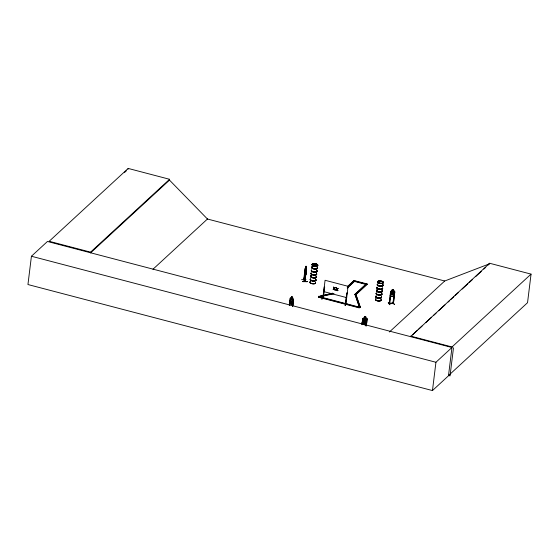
<?xml version="1.0" encoding="UTF-8"?>
<svg xmlns="http://www.w3.org/2000/svg" width="559" height="559" viewBox="0 0 559 559"><rect width="100%" height="100%" fill="white"/><g stroke="black" fill="none" stroke-linecap="round" stroke-linejoin="round"><path stroke-width="0.84" d="M302.81 281.666L307.296 281.68L302.782 281.373M304.941 272.834L304.934 271.227M432.463 390.566L435.936 362.267L451.958 347.495L47.445 241.474L31.423 256.246L27.95 284.538L432.463 390.566L448.486 375.788L452.021 346.964L531.05 274.113L489.642 263.261L410.551 336.644M90.565 252.144L90.467 252.968L169.489 180.117L169.594 179.292L128.186 168.434L49.157 241.292L90.565 252.144L169.594 179.292M128.081 169.265L128.186 168.434M289.289 305.403L290.31 298.017L289.401 305.368M289.59 305.549L290.498 299.051L289.702 305.514M290.792 303.684L291.588 296.689L292.706 297.22L291.805 304.208M292.343 306.059L293.147 300.365L292.455 306.025M292.637 306.206L293.482 299.659M292.755 306.171L293.566 299.645L293.272 298.981L290.743 297.702L290.303 298.003M301.581 279.661L306.011 279.528M306.339 270.081L304.914 281.589L303.726 279.703L305.144 268.362M304.033 279.849L305.445 267.488L304.047 279.87L303.998 279.283M305.843 267.698L306.059 266.238L305.326 271.353L305.717 270.346C305.431 276.272 306.905 265.993 305.794 269.738L305.626 267.922L305.326 270.444L305.738 272.471L306.066 271.667M304.795 281.394L305.06 281.002M306.269 268.264L306.444 266.874L304.865 281.547M334.037 293.671L319.028 296.948L318.469 296.605L332.682 293.154M347.719 286.334L354.008 280.534L367.186 283.986L355.859 294.425L354.972 294.39L359.535 307.198L359.157 307.855L318.7 297.248L319.07 296.591L332.409 293.685M318.511 296.249L319.07 296.591L318.7 297.248M323.326 298.513C322.236 298.988 323.954 297.556 323.235 298.59M323.298 298.499L324.674 287.2L324.283 287.095L322.836 298.471L325.072 280.276L348.061 286.299L345.874 304.508L345.399 304.396L345.888 304.438M321.991 298.981L323.437 297.556M346.776 303.46L345.064 305.263L346.797 303.488M345.476 304.417L346.887 293.021L347.279 293.126L346.825 293.077L345.469 304.32M345.825 304.494L345.504 303.914L345.818 304.089M354.008 280.534L347.677 286.69M355.021 294.209L355.859 294.425L360.38 307.59L359.493 307.548L355.021 294.209L366.348 283.769L366.299 284.126M360.38 307.59L355.859 294.425M359.157 307.855L359.535 307.198L360.422 307.233M366.012 284.07L365.97 284.426L354.476 281.415L354.518 281.058L367.137 284.342L367.186 283.986M361.932 324.695L362.679 318.56L364.237 318.113M362.078 324.353C361.61 323.479 363.385 318.714 362.672 319.496M362.484 324.36L363.043 319.441M362.777 324.213L362.994 322.48L363.79 322.026L364.216 318.602L365.6 318.63L365.174 322.04L365.859 322.515L365.537 325.114M365.39 320.58L363.909 320.566L363.748 321.977M363.518 324.22C364.566 321.879 362.092 321.949 363.909 324.059M364.279 318.162L364.398 316.701L365.893 316.743L365.67 318.183M364.796 325.1L365.118 322.501L363.734 322.487L364.272 323.738L365.649 322.48L364.524 324.059M365.872 325.967L366.662 319.496L367.074 319.503L366.411 325.233M366.236 325.492L366.592 322.508M366.278 325.974L367.151 318.658L365.726 318.141M389.623 303.362L389.12 303.306L389.546 303.691M394.326 292.175L393.012 303.579L394.326 292.175L394.773 292.217L393.396 303.551L394.773 291.288L394.388 290.813L391.097 291.008L390.559 291.546L389.127 303.789L389.274 303.376L393.473 303.132M389.574 303.775L390.888 292.378L390.503 292.399L390.951 292.441L389.483 303.684L389.49 303.264L392.928 303.202M389.958 304.711L388.239 302.566L389.728 304.697M392.055 291.001L392.18 289.562L393.592 289.478L393.389 290.946L394.018 291.344L393.697 293.943L392.858 295.096L391.538 295.173L390.972 294.104L391.293 291.505L392.055 291.001L392.243 289.625M453.482 347.817L450.037 375.879L448.577 375.494M488.307 264.966L489.642 263.261M531.05 274.113L527.542 302.698L448.514 375.557M306.122 273.099L305.794 274.322L306.087 273.127M291.442 298.052L290.883 298.324L290.568 300.924L290.966 302.307L291.98 302.817L292.657 301.972L292.979 299.372L292.532 298.611M293.063 303.397L292.602 304.599L290.044 303.313L289.814 301.769L290.016 303.341L292.56 304.613L293.063 303.355M394.27 295.019L393.697 296.41L390.413 296.647L393.725 296.452L394.333 295.04M366.69 322.396L366.061 323.773L362.56 323.689L362.232 322.319M321.746 299.142L323.074 298.101M314.186 266.042L313.774 265.937M314.067 265.846L314.123 266.049M315.423 264.393L315.975 264.449M315.877 264.589L315.297 264.337L315.807 264.519M379.743 283.224L379.365 283.05L379.82 283.113M380.986 281.373L381.168 281.331M381.224 281.408L381.58 281.589L381.049 281.638M380.972 281.436L381.566 281.429M305.64 267.279L306.521 268.732M334.226 288.374L333.548 287.172L334.226 288.374L335.316 287.64L334.387 288.661L334.967 289.974L334.387 288.661M333.548 287.172L334.121 288.465L333.178 289.506L334.282 288.751L335.065 289.883M337.021 289.108L336.343 287.906L337.021 289.108L338.118 288.374L337.182 289.394L337.769 290.708L337.182 289.394M336.343 287.906L336.923 289.199L335.973 290.233L337.077 289.485L337.86 290.617M323.305 298.289L322.843 298.045L323.319 298.171M152.97 269.256L207.634 218.855M334.974 287.55L335.316 287.64M334.121 288.465L333.45 287.263M333.178 289.506L333.52 289.597M334.282 288.751L334.967 289.974M337.769 288.283L338.118 288.374M336.923 289.199L336.252 287.997M335.973 290.233L336.322 290.324M337.077 289.485L337.769 290.708M347.3 287.717L354.846 280.758M347.258 288.067L354.804 281.107M365.041 285.286L354.979 294.558L355.817 294.782L367.137 284.342M389.42 331.983L444.726 280.995L489.579 263.792M412.465 334.883L417.566 330.18M418.838 329.006L422.024 326.072M425.846 322.543L431.583 317.253M433.498 315.493L436.048 313.145M438.591 310.79L444.971 304.921M448.157 301.979L449.429 300.805M450.701 299.631L453.887 296.689M455.166 295.515L458.352 292.581M462.174 289.052L467.911 283.762M469.183 282.588L472.369 279.654M475.555 276.712L481.292 271.429M483.842 269.075L485.757 267.314M124.587 172.417L126.334 170.837M363.776 322.005L362.19 322.431M362.693 318.581L363.28 318.099L366.725 318.134M315.255 264.386L315.765 264.393M364.272 318.141L363.469 318.588L363.154 321.187L363.762 322.319L365.146 322.34L366.026 321.236L366.348 318.637L365.656 318.162M315.549 264.155L315.863 264.253M379.386 283.05L379.785 283.085L379.428 283.036M290.198 298.897L290.498 299.051M293.335 300.546L293.035 300.4M291.414 298.08L291.623 296.675L292.706 297.22M293.272 298.981L293.552 299.652M318.469 296.605L331.808 293.692M389.078 303.705L393.347 303.551M378.597 292.133L378.296 292.077M394.388 292.238L394.773 292.217M393.48 303.118L393.103 303.153M392.963 303.467L393.368 303.467M392.774 302.503L394.5 304.431M306.479 268.697L304.941 281.373M304.816 281.079L304.068 279.577M302.761 281.547L307.254 281.582M363.965 320.628L365.348 320.649M365.167 322.019L366.243 322.005L366.599 322.529M362.805 322.012L366.229 321.984L366.648 322.508M367.109 319.573L366.662 319.496M363.895 321.201L365.286 321.222M362.602 323.647L366.019 323.703M354.923 294.74L355.817 294.782M444.671 280.981L207.452 219.023L169.489 180.117M323.682 291.595L346.671 297.619M319.07 296.591L359.535 307.198M318.742 296.892L359.493 307.548M410.62 336.113L452.021 346.964M31.423 256.246L435.936 362.267M303.9 279.661L305.067 281.547M304.928 281.149L303.907 279.577M392.579 302.503L394.326 304.424M291.428 298.597L292.434 299.1M291.106 301.196L292.119 301.699M346.804 303.677L345.106 305.214M390.559 291.546L390.392 296.626L390.126 295.257M366.697 318.183L367.095 318.679M306.011 266.238L306.423 266.895L306.018 266.308M306.101 266.643L306.332 267.027M306.046 267.111L306.269 267.488M305.843 274.259L304.962 272.799L305.843 274.315M316.813 270.94A2.9 1.16 7 0 1 314.221 272.303A2.9 1.16 7 0 1 311.489 270.43M316.485 270.451A2.949 1.174 7 0 1 314.626 272.163A2.949 1.174 7 0 1 311.468 270.235M316.694 273.868A2.9 1.153 7 0 1 313.522 274.867A2.9 1.153 7 0 1 311.167 273.044M316.708 273.693A2.893 1.153 7 0 1 313.543 274.693A2.893 1.153 7 0 1 311.195 272.869M317.26 267.635A2.949 1.174 7 0 1 314.242 268.97A2.949 1.174 7 0 1 312.222 266.881M316.492 270.116A2.9 1.16 7 0 1 314.661 271.807A2.9 1.16 7 0 1 311.552 269.906M317.198 267.817A2.9 1.16 7 0 1 314.228 269.131A2.9 1.16 7 0 1 312.236 267.076M316.506 270.29A2.949 1.174 7 0 1 314.647 272.002A2.949 1.174 7 0 1 311.489 270.074M317.281 267.475A2.949 1.174 7 0 1 314.263 268.809A2.949 1.174 7 0 1 312.236 266.72M317.26 267.293A2.9 1.16 7 0 1 314.291 268.606A2.9 1.16 7 0 1 312.299 266.552M315.723 279.842A2.9 1.16 7 0 1 313.124 281.205A2.9 1.16 7 0 1 310.392 279.332M315.395 279.353A2.949 1.174 7 0 1 313.529 281.065A2.949 1.174 7 0 1 310.371 279.137M315.618 282.595A2.893 1.153 7 0 1 312.083 283.525A2.893 1.153 7 0 1 310.469 281.547M316.653 274.155A2.893 1.153 7 0 1 313.487 275.154A2.893 1.153 7 0 1 311.139 273.337M309.896 282.225A2.9 1.153 7 0 0 312.802 283.818A2.9 1.153 7 0 0 315.604 282.77A2.9 1.16 7 0 1 312.062 283.699A2.9 1.16 7 0 1 310.441 281.715A2.9 1.153 7 0 0 310.077 281.946M316.694 273.994A2.914 1.16 7 0 1 313.508 275A2.914 1.16 7 0 1 311.139 273.169M316.17 276.537A2.949 1.174 7 0 1 313.152 277.872A2.949 1.174 7 0 1 311.125 275.783M315.402 279.018A2.9 1.16 7 0 1 313.564 280.709A2.9 1.16 7 0 1 310.455 278.808M316.108 276.719A2.9 1.16 7 0 1 313.131 278.033A2.9 1.16 7 0 1 311.139 275.978M315.416 279.193A2.949 1.174 7 0 1 313.55 280.904A2.949 1.174 7 0 1 310.392 278.976M316.191 276.377A2.949 1.174 7 0 1 313.173 277.711A2.949 1.174 7 0 1 311.146 275.622M316.17 276.195A2.9 1.16 7 0 1 313.201 277.509A2.9 1.16 7 0 1 311.209 275.454M382.377 288.123A2.9 1.16 7 0 1 379.785 289.485A2.9 1.16 7 0 1 377.052 287.612M382.656 288.262A2.949 1.174 7 0 1 379.421 289.276A2.949 1.174 7 0 1 377.032 287.424M382.049 290.764A2.9 1.153 7 0 1 379.086 292.077A2.9 1.153 7 0 1 377.094 290.023M382.824 284.817A2.949 1.174 7 0 1 379.806 286.152A2.949 1.174 7 0 1 377.786 284.063M382.649 287.913A2.9 1.16 7 0 1 379.47 288.919A2.9 1.16 7 0 1 377.115 287.088M382.761 284.999A2.9 1.16 7 0 1 380.169 286.362A2.9 1.16 7 0 1 377.43 284.489M382.67 288.095A2.949 1.174 7 0 1 379.442 289.115A2.949 1.174 7 0 1 377.046 287.263M382.454 284.349A2.949 1.174 7 0 1 380.595 286.068A2.949 1.174 7 0 1 377.43 284.14M382.44 284.175A2.9 1.16 7 0 1 380.609 285.866A2.9 1.16 7 0 1 377.5 283.965M381.287 297.025A2.9 1.16 7 0 1 378.688 298.387A2.9 1.16 7 0 1 375.955 296.515M381.559 297.157A2.949 1.174 7 0 1 378.331 298.178A2.949 1.174 7 0 1 375.934 296.319M380.972 299.463A2.893 1.153 7 0 1 378.017 300.777A2.893 1.153 7 0 1 376.032 298.73M382.014 291.029A2.893 1.153 7 0 1 379.051 292.336A2.893 1.153 7 0 1 377.066 290.289M382.049 290.869A2.914 1.16 7 0 1 379.072 292.189A2.914 1.16 7 0 1 377.066 290.121M381.343 293.412A2.949 1.174 7 0 1 379.477 295.131A2.949 1.174 7 0 1 376.319 293.195M381.559 296.815A2.9 1.16 7 0 1 378.01 297.751A2.9 1.16 7 0 1 376.389 295.76M381.671 293.901A2.9 1.16 7 0 1 379.072 295.264A2.9 1.16 7 0 1 376.34 293.391M381.58 296.997A2.949 1.174 7 0 1 378.352 298.017A2.949 1.174 7 0 1 375.955 296.158M381.357 293.251A2.949 1.174 7 0 1 379.498 294.97A2.949 1.174 7 0 1 376.34 293.035M381.343 293.077A2.9 1.16 7 0 1 379.512 294.768A2.9 1.16 7 0 1 376.403 292.867M291.805 297.06L292.399 297.849L291.805 297.06M305.836 268.166L305.514 270.759L305.878 271.353L306.192 268.753L305.836 268.166M364.182 320.866L364.126 321.327L365.013 321.341L365.069 320.873L364.182 320.866M364.664 316.981L364.608 317.449L365.495 317.463L365.551 316.995L364.664 316.981M391.999 291.463L391.677 294.062L392.991 293.985L393.312 291.386L391.999 291.463M392.432 289.828L392.376 290.289L393.222 290.24L393.277 289.772L392.432 289.828M391.496 291.518L392.194 293.07L391.062 294.768L392.439 293.349C392.642 295.529 394.549 294.628 392.781 293.021L393.857 291.379L392.544 292.72L391.957 291.505L391.496 291.518M363.678 318.616L364.426 320.237L363.238 321.872L364.685 320.538C364.908 322.753 366.914 321.991 365.041 320.237L366.166 318.658L364.782 319.916L364.161 318.637L363.678 318.616M313.229 265.63A2.9 1.153 7 0 0 317.798 265.294A2.9 1.153 7 0 0 313.795 263.687A2.9 1.153 7 0 0 313.229 265.63M313.201 265.888A2.893 1.153 7 0 0 317.764 265.56A2.893 1.153 7 0 0 313.76 263.953A2.893 1.153 7 0 0 313.201 265.888M313.201 265.735A2.914 1.16 7 0 0 317.805 265.399A2.914 1.16 7 0 0 313.774 263.778A2.914 1.16 7 0 0 313.208 265.728A2.914 1.16 7 0 0 317.805 265.399A2.914 1.16 7 0 0 313.774 263.785A2.914 1.16 7 0 0 313.201 265.735M378.792 282.812A2.9 1.153 7 0 0 383.362 282.484A2.9 1.153 7 0 0 379.351 280.87A2.9 1.153 7 0 0 378.792 282.812M379.107 291.875A2.893 1.153 7 0 0 382.07 290.561A2.9 1.153 7 0 1 379.107 291.868A2.893 1.153 7 0 1 377.122 289.828A2.9 1.153 7 0 0 379.107 291.868M378.764 283.078A2.893 1.153 7 0 0 383.32 282.742A2.893 1.153 7 0 0 379.323 281.135A2.9 1.153 7 0 0 378.757 283.085A2.9 1.153 7 0 0 383.327 282.749A2.9 1.153 7 0 0 379.323 281.142A2.893 1.153 7 0 0 378.764 283.078M378.764 282.917A2.914 1.16 7 0 0 383.369 282.588A2.914 1.16 7 0 0 379.337 280.967A2.914 1.16 7 0 0 378.764 282.917M377.996 300.952A2.9 1.153 7 0 0 380.959 299.645A2.9 1.16 7 0 1 377.989 300.966A2.9 1.16 7 0 1 375.997 298.911A2.9 1.153 7 0 0 377.996 300.952"/></g></svg>
